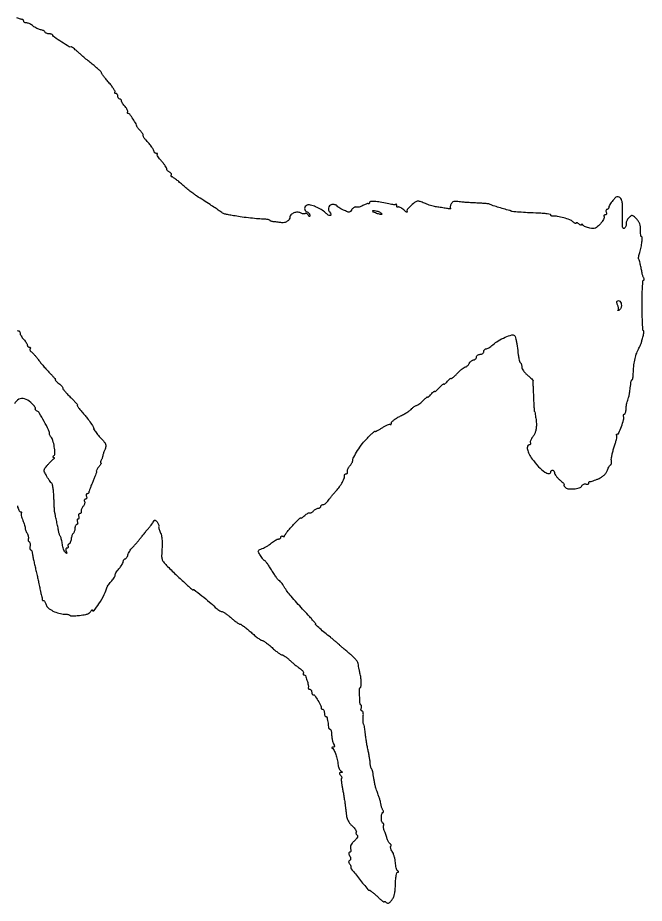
# Model space of a CAD drawing. Extents: x 1 to 693, y 1 to 652.
# Drawn here: x 346.7 to 692.6, y 0.8 to 489.9 of the extents above; entities that cross this region are included whole.
import ezdxf

# ---------------------------------------------------------------- set-up
doc = ezdxf.new("R2010")
doc.units = 0

msp = doc.modelspace()

# ---------------------------------------------------------------- linework, layer by layer
for points in [[(346.485294, 220.25, 0.028548), (346.85424, 219.005338, 0.040532), (347.331357, 217.954688, 0.046493), (347.839544, 217.212207, 0.223007), (348.291667, 217, -0.062516), (348.646832, 216.955418, -0.186305), (348.843158, 216.815814, -0.246161), (348.863943, 216.611858, -0.101403), (348.706317, 216.372984, 0.220032), (348.544305, 215.932214, 0.028955), (348.685813, 214.919385, 0.029218), (349.011994, 213.66876, 0.02056), (349.517007, 212.305054, -0.010879), (350.053808, 210.9374, -0.014592), (350.476631, 209.67455, -0.011691), (350.770173, 208.616052, -0.13037), (350.764905, 208.18207, 0.1345), (350.763312, 207.786131, 0.020991), (351.000594, 207.03335, 0.022077), (351.365753, 206.148708, 0.017638), (351.833792, 205.229333, -0.033261), (352.274098, 204.29325, -0.039449), (352.557496, 203.358293, -0.043444), (352.661745, 202.552245, -0.149949), (352.529932, 202.048432, 0.104035), (352.388336, 201.655962, 0.098987), (352.413113, 201.232228, 0.096692), (352.60059, 200.842652, 0.094256), (352.922221, 200.54807, -0.138861), (353.260506, 200.178526, -0.061476), (353.484627, 199.54997, -0.054109), (353.570945, 198.779737, -0.048474), (353.49595, 197.978972, 0.033922), (353.402629, 197.220571, 0.057133), (353.440725, 196.581323, 0.082432), (353.593171, 196.147827, 0.27357), (353.843132, 196, -0.20803), (354.13403, 195.873494, -0.069979), (354.405273, 195.485938, -0.055451), (354.618386, 194.919975, -0.039184), (354.73409, 194.25, 0.024391), (354.881866, 193.21229, 0.003483), (355.30294, 191.104687, 0.003953), (355.838555, 188.616933, 0.003364), (356.442183, 186, -0.001479), (357.077716, 183.291413, -0.001398), (357.709333, 180.528125, -0.001388), (358.254874, 178.078658, -0.004896), (358.585703, 176.5, 0.001529), (359.128343, 173.820877, 0.004374), (359.527569, 171.962831, 0.005177), (359.835226, 170.653267, 0.032671), (360.04191, 170, -0.053202), (360.108451, 169.755226, -0.024504), (360.144795, 169.426562, -0.02394), (360.149473, 169.0738, -0.030507), (360.118421, 168.75, 0.121212), (360.142669, 168.464215, 0.119239), (360.296691, 168.220313, 0.107935), (360.560148, 168.056914, 0.085233), (360.891592, 168, -0.197751), (361.274071, 167.842572, -0.055035), (361.689865, 167.3283, -0.046559), (362.07196, 166.588776, -0.0345), (362.357093, 165.713363, 0.164631), (363.490091, 163.954414, 0.051378), (366.169944, 162.238395, 0.049348), (369.476935, 160.9623, 0.065552), (372.666262, 160.516948, -0.02542), (373.540269, 160.465626, -0.028106), (374.375281, 160.326001, -0.029112), (375.066425, 160.127196, -0.11216), (375.442213, 159.890716, 0.192146), (376.183118, 159.572737, 0.01918), (378.149773, 159.597553, 0.019016), (380.822408, 159.836048, 0.008415), (384.329968, 160.344142, 0.058574), (385.096957, 160.562785, 0.042114), (385.888144, 160.973573, 0.042667), (386.584569, 161.50119, 0.068343), (387.064655, 162.070374, -0.02477), (387.41468, 162.567211, -0.08204), (387.708111, 162.837197, -0.290546), (387.889498, 162.83984, -0.255696), (387.984687, 162.673275, 0.705124), (388.803726, 162.398247, 0.025585), (391.544673, 166.27613, 0.021763), (394.477561, 171.391329, 0.050511), (396.100307, 175.5, -0.076477), (396.3429, 176.031944, -0.014032), (396.962188, 176.920671, -0.014786), (397.753768, 177.927608, -0.01297), (398.637834, 178.932073, 0.020188), (399.473513, 179.909657, 0.029952), (400.116101, 180.834876, 0.029896), (400.527599, 181.611245, 0.250336), (400.503431, 181.994448, -0.252674), (400.480159, 182.39122, -0.024385), (400.945962, 183.274778, -0.026346), (401.649169, 184.332795, -0.017645), (402.556942, 185.467914, 0.021316), (403.492118, 186.655058, 0.024124), (404.282352, 187.870834, 0.024321), (404.84716, 188.95708, 0.108133), (405, 189.655539, -0.067608), (405.069808, 190.169447, -0.084309), (405.273955, 190.605065, -0.099643), (405.576969, 190.896371, -0.142725), (405.932612, 191, 0.184506), (406.339012, 191.155252, 0.053993), (406.794388, 191.660938, 0.046291), (407.223458, 192.388731, 0.035522), (407.556691, 193.25, -0.037413), (407.939404, 194.228158, -0.023509), (408.522653, 195.309241, -0.023563), (409.20092, 196.324716, -0.039332), (409.874079, 197.100608, 0.015778), (410.678253, 197.943847, 0.005228), (411.805227, 199.229608, 0.005199), (413.025444, 200.681752, 0.005886), (414.164993, 202.100608, -0.00339), (415.372941, 203.6201, -0.002123), (416.806132, 205.382678, -0.00213), (418.23246, 207.106647, -0.003884), (419.413772, 208.5, 0.012027), (420.403438, 209.706602, 0.01606), (421.238929, 210.850644, 0.01327), (421.870073, 211.830744, 0.136853), (421.998779, 212.289427, -0.31467), (422.124565, 212.468914, -0.175589), (422.403691, 212.46952, -0.072455), (422.846568, 212.233227, -0.029154), (423.375488, 211.793955, -0.056976), (423.885913, 211.194809, -0.047617), (424.284286, 210.459693, -0.049679), (424.519138, 209.706302, -0.087379), (424.53773, 209.056113, 0.073965), (424.539122, 208.336087, 0.027282), (424.74551, 207.339185, 0.026329), (425.09326, 206.258572, 0.028656), (425.544517, 205.251554, -0.071229), (426.022684, 203.883985, -0.025875), (426.314972, 201.845335, -0.023156), (426.424208, 199.38447, -0.017056), (426.325846, 196.65733, 0.012004), (426.15045, 192.859703, 0.07219), (426.390321, 190.903058, 0.09815), (427.151908, 189.372774, 0.031531), (428.83356, 187.457362, 0.004898), (433.95605, 182.415602, 0.006367), (438.751395, 177.903951, 0.001559), (443.137427, 173.906561, 0.535649), (443.507123, 174, -0.511566), (443.958602, 174.132451, -0.002483), (448.349922, 170.686747, -0.009073), (452.577476, 167.208733, -0.017696), (455.795455, 164.258815, 0.023552), (456.762669, 163.39279, 0.026552), (457.770455, 162.657892, 0.027188), (458.683542, 162.131917, 0.113567), (459.295455, 161.980816, -0.129594), (459.977383, 161.789385, -0.015393), (461.317954, 160.944778, -0.017554), (462.873409, 159.815189, -0.013565), (464.489071, 158.480816, 0.011273), (466.090666, 157.145666, 0.015149), (467.603313, 156.014542, 0.012216), (468.898523, 155.152287, 0.134849), (469.489071, 154.972944, -0.145752), (470.101039, 154.772706, -0.008989), (471.67179, 153.642617, -0.012733), (473.511018, 152.194117, -0.009055), (475.5, 150.482168, 0.01027), (477.497116, 148.771648, 0.014213), (479.361313, 147.326956, 0.010717), (480.954437, 146.214837, 0.145971), (481.623619, 146.009224, -0.143552), (482.277099, 145.81182, -0.012853), (483.702607, 144.82771, -0.015907), (485.365172, 143.532736, -0.011748), (487.123176, 142, 0.012076), (488.882708, 140.467956, 0.016309), (490.549933, 139.175, 0.013321), (491.980059, 138.195807, 0.144426), (492.643801, 138, -0.134659), (493.275793, 137.82665, -0.018376), (494.43799, 137.078168, -0.020044), (495.7755, 136.063512, -0.015708), (497.144245, 134.861848, 0.008561), (498.593324, 133.552514, 0.007185), (500.172662, 132.213353, 0.007262), (501.651022, 131.031501, 0.019758), (502.741414, 130.252464, -0.037141), (503.559496, 129.623947, -0.055079), (504.162723, 128.951788, -0.071354), (504.481205, 128.338381, -0.226246), (504.432397, 127.890616, 0.081562), (504.292172, 127.550267, 0.160029), (504.318023, 127.261618, 0.183047), (504.503502, 127.069867, 0.11043), (504.815983, 127, -0.306259), (505.509527, 126.531222, -0.018155), (506.41307, 124.02278, -0.024916), (507.106111, 121.41343, -0.096877), (507.133781, 119.75, 0.137199), (507.161332, 119.464423, 0.122687), (507.333048, 119.220313, 0.103539), (507.627963, 119.056404, 0.075374), (508, 119, -0.148195), (508.381354, 118.884432, -0.098894), (508.70625, 118.559375, -0.082425), (508.925306, 118.073457, -0.064853), (509, 117.5, 0.05032), (509.057912, 116.92602, 0.070293), (509.230415, 116.440625, 0.090423), (509.484956, 116.114123, 0.184104), (509.784392, 116, -0.24633), (510.689415, 115.52533, -0.013681), (512.486419, 112.766603, -0.014893), (514.115369, 109.922952, -0.19937), (514.229321, 108.75, 0.135125), (514.221297, 108.464646, 0.140536), (514.361113, 108.220313, 0.116838), (514.63512, 108.05637, 0.07679), (515, 108, -0.191087), (515.381882, 107.848523, -0.088204), (515.70625, 107.4125, -0.068025), (515.926307, 106.765418, -0.048028), (516, 106, 0.037503), (516.057529, 105.234087, 0.056318), (516.231239, 104.5875, 0.073935), (516.485671, 104.145768, 0.229038), (516.787196, 104, -0.285421), (517.265481, 103.70276, -0.053315), (517.638002, 102.689012, -0.03186), (517.952104, 100.981553, -0.008666), (518.228639, 98.25, 0.058831), (518.326077, 97.771988, 0.073277), (518.529115, 97.367188, 0.088025), (518.80213, 97.094934, 0.153285), (519.104518, 97, -0.208221), (519.402456, 96.870303, -0.079118), (519.66078, 96.485938, -0.060849), (519.843506, 95.919957, -0.042062), (519.915236, 95.25, 0.020593), (520.051184, 93.12097, 0.024403), (520.359866, 91.129067, 0.026727), (520.804039, 89.431972, 0.061113), (521.356357, 88.232419, -0.071094), (521.574672, 87.732344, -0.172446), (521.546153, 87.336138, -0.195807), (521.281806, 87.079458, -0.093336), (520.809017, 86.984687, 0.032762), (520.263425, 86.942484, 0.296072), (520.091729, 86.792382, 0.290053), (520.157185, 86.571354, 0.031947), (520.596028, 86.234687, -0.139859), (521.436891, 85.241136, -0.027085), (522.296796, 83.025957, -0.026532), (523.053058, 80.217866, -0.020461), (523.586981, 77.090681, 0.043608), (523.801974, 76.10782, 0.039962), (524.188546, 75.146647, 0.04236), (524.677318, 74.343941, 0.093755), (525.198767, 73.855994, -0.012889), (525.872185, 73.404094, -0.265618), (525.971217, 73.190833, -0.365368), (525.829592, 73.049124, -0.018486), (525.127555, 73.015313, 0.054651), (524.515843, 72.941336, 0.29649), (524.295449, 72.711664, 0.1956), (524.372744, 72.326408, 0.027106), (524.868879, 71.657991, -0.039267), (525.257707, 71.106646, -0.055539), (525.50506, 70.559778, -0.070094), (525.586294, 70.097226, -0.207735), (525.470584, 69.803918, 0.209819), (525.310543, 69.393438, 0.011912), (525.401953, 68.004094, 0.01659), (525.610991, 66.308997, 0.011278), (525.956016, 64.395927, -0.005747), (526.378252, 62.194446, -0.003628), (526.82279, 59.616304, -0.003642), (527.222956, 57.075404, -0.00669), (527.505999, 55, 0.001058), (527.742849, 53.104052, 0.000934), (527.997644, 51.128503, 0.000938), (528.233982, 49.348622, 0.002849), (528.403851, 48.139583, 0.07455), (528.728299, 47.068421, 0.033783), (529.446144, 45.786512, 0.0325), (530.401454, 44.511414, 0.038262), (531.467104, 43.443754, -0.030104), (532.463594, 42.477406, -0.043699), (533.207776, 41.505004, -0.052021), (533.628781, 40.65937, -0.231918), (533.576185, 40.123269, 0.113142), (533.430078, 39.694264, 0.100244), (533.475802, 39.223865, 0.094094), (533.707112, 38.784244, 0.086523), (534.089378, 38.444761, -0.238033), (534.377153, 37.975235, -0.134232), (534.251754, 37.30286, -0.069175), (533.653732, 36.408502, -0.023908), (532.563549, 35.296119, 0.032282), (531.414767, 34.08402, 0.064616), (530.709321, 32.971195, 0.083769), (530.421452, 31.926129, 0.102601), (530.525246, 30.920455, -0.047647), (530.688354, 30.163049, -0.092309), (530.646904, 29.547243, -0.141545), (530.413852, 29.151782, -0.191554), (530.032204, 29, 0.150486), (529.609723, 28.869899, 0.239422), (529.431154, 28.545609, 0.107466), (529.536612, 27.96859, 0.024134), (529.967521, 27.060688, -0.034738), (530.379428, 26.143119, -0.089655), (530.504423, 25.430626, -0.130822), (530.356199, 24.885162, -0.123553), (529.954146, 24.471661, 0.097151), (529.571097, 24.116763, 0.146386), (529.420744, 23.690536, 0.124861), (529.520066, 23.200609, 0.061144), (529.866405, 22.660972, -0.032296), (530.222991, 22.170003, -0.036215), (530.498434, 21.655071, -0.03904), (530.663708, 21.188954, -0.13013), (530.664963, 20.86693, 0.23395), (530.873208, 19.863988, 0.00247), (535.408053, 14.131746, 0.002528), (539.993585, 8.453025, 0.225312), (540.947876, 8, -0.163662), (541.3402, 7.868049, -0.007259), (542.485985, 6.972518, -0.011599), (543.824682, 5.842366, -0.007967), (545.291662, 4.502188, 0.009364), (546.715008, 3.209148, 0.018004), (547.910676, 2.23684, 0.017584), (548.815715, 1.602182, 0.595087), (549, 1.702188, -0.308365), (549.106095, 1.857858, -0.18916), (549.337058, 1.85796, -0.074317), (549.706108, 1.645763, -0.028812), (550.147431, 1.252569, 0.119934), (550.800089, 0.855404, 0.178186), (551.461662, 0.885014, 0.101673), (552.218287, 1.402702, 0.025401), (553.20786, 2.537122, 0.063973), (554.106406, 4.040398, 0.046053), (554.720066, 5.898823, 0.035167), (555.098382, 8.295076, 0.015715), (555.273511, 11.484553, -0.014028), (555.405739, 14.050828, -0.025165), (555.678872, 16.142368, -0.023728), (556.036833, 17.687733, -0.331656), (556.463081, 18.015313, 0.054007), (556.860696, 18.064337, 0.334451), (556.984352, 18.212736, 0.21941), (556.894127, 18.436813, 0.03061), (556.5, 18.765313, -0.139277), (556.096886, 19.284296, -0.028387), (555.719589, 20.397187, -0.027889), (555.41759, 21.784506, -0.023016), (555.247538, 23.288941, 0.030224), (555.040931, 24.907484, 0.023354), (554.628304, 26.637828, 0.023866), (554.088257, 28.22216, 0.050994), (553.49403, 29.368767, -0.034519), (552.97245, 30.298981, -0.047532), (552.646753, 31.19954, -0.056951), (552.542731, 31.947137, -0.205281), (552.717532, 32.384199, 0.151994), (552.894401, 32.720868, 0.129976), (552.863682, 33.12184, 0.102692), (552.619374, 33.529748, 0.068337), (552.197614, 33.877868, -0.084229), (551.691148, 34.323541, -0.040183), (551.199254, 35.041345, -0.038339), (550.793961, 35.893797, -0.044258), (550.54649, 36.758598, 0.021457), (550.323169, 37.698979, 0.013286), (549.984693, 38.783047, 0.013321), (549.592705, 39.837718, 0.023289), (549.205043, 40.685103, -0.042175), (548.880423, 41.471861, -0.037412), (548.67651, 42.334061, -0.039329), (548.612729, 43.14149, -0.086337), (548.718461, 43.75, 0.058934), (548.828753, 44.228472, 0.102278), (548.790215, 44.632813, 0.145184), (548.61336, 44.898541, 0.175575), (548.333333, 45, -0.281649), (548.011682, 45.196796, -0.050468), (547.744792, 45.88125, -0.041504), (547.560422, 46.850433, -0.026262), (547.5, 48, -0.025484), (547.558631, 49.149609, -0.040395), (547.737649, 50.11875, -0.048557), (547.996499, 50.805519, -0.285746), (548.309017, 51, 0.208491), (548.549951, 51.105031, 0.179444), (548.656643, 51.362023, 0.101675), (548.590735, 51.759647, 0.046699), (548.356357, 52.232419, -0.032905), (548.047796, 52.814007, -0.019017), (547.751, 53.548604, -0.018949), (547.508217, 54.311648, -0.030021), (547.365156, 54.982419, 0.018176), (547.044116, 56.684239, 0.018194), (546.600407, 58.357662, 0.015475), (545.971223, 60.215639, 0.007993), (545.076122, 62.5, -0.026983), (544.564688, 63.966844, -0.012126), (544.045366, 65.940625, -0.011964), (543.596147, 68.057559, -0.015953), (543.296073, 70, 0.01144), (543.0404, 71.760141, 0.015802), (542.725257, 73.325, 0.012357), (542.394723, 74.592761, 0.155027), (542.123607, 75, -0.134541), (541.872188, 75.346652, -0.026381), (541.637106, 76.0875, -0.026261), (541.448954, 77.006223, -0.021711), (541.343138, 78, 0.020043), (541.207093, 79.319473, 0.005525), (540.887318, 81.38125, 0.005572), (540.472852, 83.710938, 0.005798), (540.011683, 86, -0.007416), (539.542263, 88.36959, -0.005881), (539.1033, 90.9426, -0.00595), (538.75261, 93.338906, -0.014767), (538.568742, 95.102468, 0.013688), (538.420436, 96.555313, 0.01539), (538.196862, 97.941773, 0.01477), (537.936716, 99.104057, 0.076107), (537.679599, 99.709403, -0.101456), (537.464438, 100.296371, -0.023858), (537.35801, 101.342083, -0.023614), (537.349963, 102.579986, -0.021296), (537.456583, 103.856935, 0.030077), (537.536714, 105.073879, 0.051392), (537.438113, 106.086354, 0.071554), (537.192238, 106.775644, 0.278183), (536.820191, 107, -0.15821), (536.470896, 107.113361, -0.151934), (536.247873, 107.411906, -0.112198), (536.194726, 107.865738, -0.064972), (536.32411, 108.402234, 0.051219), (536.482062, 108.986436, 0.05349), (536.514749, 109.581948, 0.059407), (536.425389, 110.100286, 0.12464), (536.217481, 110.449185, -0.179619), (535.680394, 111.620433, -0.010971), (535.474848, 115.527411, -0.008333), (535.41946, 119.495885, -0.413458), (535.924934, 119.999927, 0.348581), (536.140779, 120.171174, 0.026558), (536.280245, 120.954584, 0.027471), (536.351869, 122.00394, 0.016604), (536.326966, 123.249927, 0.004609), (536.249093, 124.49611, 0.007645), (536.157672, 125.545291, 0.002336), (536.061785, 126.439055, 0.381907), (535.993632, 126.5, -0.355818), (535.872408, 126.598773, -0.0025), (535.592654, 127.990272, -0.005616), (535.22806, 129.969483, -0.001321), (534.664384, 133.287128, 0.110089), (534.302725, 134.179758, 0.024657), (533.29811, 135.491584, 0.024436), (531.960198, 136.922813, 0.021505), (530.432802, 138.282076, -0.003317), (528.769562, 139.657184, -0.002783), (527.02399, 141.136583, -0.002808), (525.444333, 142.50601, -0.007728), (524.350995, 143.494948, 0.008455), (523.324659, 144.420572, 0.004215), (521.995781, 145.559335, 0.004183), (520.599323, 146.715904, 0.006145), (519.350995, 147.707044, -0.008088), (516.275245, 150.168664, -0.009616), (513.456127, 152.59349, -0.004744), (511.094843, 154.745521, -0.681584), (511.1948, 155, 0.628784), (511.263709, 155.143324, 0.004723), (510.200727, 156.447352, 0.009287), (508.829154, 158.036856, 0.005151), (507.100339, 159.927157, -0.001713), (500.810495, 166.710295, -0.010032), (497.588814, 170.352623, -0.018767), (495.534121, 172.9643, -0.024011), (493.854438, 175.522137, 0.013729), (493.018137, 176.854572, 0.019919), (492.202551, 177.978378, 0.016039), (491.480863, 178.83572, 0.212887), (491.112511, 179, -0.231204), (490.721953, 179.190797, -0.007597), (489.646072, 180.615625, -0.013101), (488.416635, 182.392185, -0.008573), (487.089226, 184.5, 0.008231), (485.763801, 186.607862, 0.012624), (484.540488, 188.384375, 0.007088), (483.469938, 189.814883, 0.232605), (483.093546, 190, -0.204435), (482.746524, 190.148075, -0.019505), (482.12212, 190.85262, -0.022384), (481.421663, 191.790659, -0.01577), (480.716645, 192.902536, -0.012738), (479.653658, 194.811457, -0.187917), (479.570099, 195.560385, -0.226639), (480.025476, 196.094344, -0.019136), (481.751037, 196.784851, 0.031889), (482.977469, 197.312273, 0.017857), (484.398376, 198.098889, 0.01776), (485.783026, 198.999811, 0.027512), (486.90301, 199.882315, -0.025192), (487.921897, 200.692843, -0.026894), (488.995814, 201.37793, -0.027796), (489.976043, 201.861745, -0.101071), (490.65301, 202, 0.077092), (491.167603, 202.079816, 0.08987), (491.604322, 202.311086, 0.100771), (491.896272, 202.65514, 0.126365), (492, 203.059017, -0.108972), (492.078288, 203.413961, -0.182303), (492.29375, 203.6254, -0.161196), (492.6179, 203.656512, -0.082592), (493, 203.5, 0.059486), (493.383467, 203.321928, 0.126627), (493.707519, 203.301162, 0.189981), (493.920011, 203.435394, 0.157935), (494.004319, 203.690983, -0.158943), (494.171837, 204.195495, -0.006693), (495.327976, 205.718782, -0.010962), (496.781479, 207.499641, -0.007519), (498.504319, 209.458063, -0.007045), (500.229703, 211.307845, -0.013343), (501.679394, 212.740259, -0.010595), (502.810829, 213.755919, -0.641369), (503, 213.669108, 0.489196), (503.166611, 213.539571, 0.070068), (503.631987, 213.730311, 0.037779), (504.324997, 214.208925, 0.017525), (505.151444, 214.926464, -0.026607), (506.029097, 215.660948, -0.037734), (506.88688, 216.208571, -0.042029), (507.617014, 216.524825, -0.223177), (508.038137, 216.47643, 0.191292), (508.409626, 216.410534, 0.070343), (508.920409, 216.592894, 0.056805), (509.482044, 216.974545, 0.041956), (510.009138, 217.51101, -0.048513), (510.583761, 218.080741, -0.041593), (511.286544, 218.562609, -0.043603), (512.00539, 218.892936, -0.086111), (512.622445, 219, 0.070908), (513.148899, 219.075037, 0.086403), (513.595343, 219.29375, 0.100269), (513.893816, 219.618661, 0.136626), (514, 220, -0.137339), (514.106759, 220.381339, -0.100208), (514.406841, 220.70625, -0.086159), (514.855682, 220.924985, -0.070509), (515.38499, 221, 0.127455), (516.026592, 221.166252, 0.043899), (516.826816, 221.707659, 0.04021), (517.642191, 222.487219, 0.036875), (518.348453, 223.409054, -0.016721), (519.140078, 224.533348, -0.007706), (520.240925, 225.944976, -0.007622), (521.445254, 227.395336, -0.01048), (522.574332, 228.659054, 0.034101), (524.395069, 230.901536, 0.030849), (525.961771, 233.444791, 0.029853), (527.046373, 235.805041, 0.146825), (527.161482, 237.25, -0.149548), (527.185748, 237.535387, -0.127206), (527.365664, 237.779687, -0.101856), (527.681244, 237.943964, -0.069346), (528.083333, 238, 0.122198), (528.464269, 238.09451, 0.142928), (528.730748, 238.353068, 0.125995), (528.836926, 238.742954, 0.08444), (528.766022, 239.201934, -0.124662), (528.722427, 239.792337, -0.048271), (528.943464, 240.588505, -0.04394), (529.362655, 241.445117, -0.041318), (529.932689, 242.234354, 0.015818), (530.537568, 242.987786, 0.018706), (531.058984, 243.737924, 0.017835), (531.448545, 244.396215, 0.102102), (531.565979, 244.78242, -0.096696), (532.257821, 247.148393, -0.021063), (534.377196, 250.855157, -0.02271), (537.03512, 254.683061, -0.033358), (539.732593, 257.764635, -0.005806), (541.369973, 259.363386, -0.01064), (542.746449, 260.621674, -0.006403), (543.856774, 261.569266, -0.635507), (544, 261.50209, 0.539812), (544.161995, 261.395766, 0.012774), (545.142729, 261.851143, 0.016605), (546.397622, 262.526063, 0.00911), (547.89014, 263.430649, -0.017151), (549.425057, 264.327507, -0.026315), (550.816698, 264.985867, -0.024206), (551.949014, 265.387507, -0.276182), (552.39014, 265.276526, 0.180395), (552.621441, 265.170881, 0.250788), (552.825421, 265.261959, 0.120536), (552.967498, 265.580537, 0.042177), (553.015549, 266.083333, -0.200892), (553.315771, 266.778872, -0.028356), (554.524709, 267.818229, -0.028654), (556.176802, 268.939115, -0.020771), (558.13128, 270, 0.013541), (560.167005, 271.06718, 0.015132), (562.066474, 272.20625, 0.014549), (563.619538, 273.267712, 0.073812), (564.36573, 274, -0.043986), (564.906122, 274.597371, -0.033613), (565.591519, 275.151987, -0.03447), (566.309987, 275.586775, -0.065241), (566.945824, 275.815275, 0.083411), (567.654436, 276.099236, 0.023518), (568.643789, 276.768272, 0.023011), (569.707502, 277.641979, 0.022438), (570.695824, 278.616796, -0.01329), (571.580849, 279.522253, -0.02801), (572.323148, 280.165753, -0.044599), (572.839389, 280.495976, -0.562888), (573, 280.398512, 0.552589), (573.151053, 280.30357, 0.05673), (573.5875, 280.57833, 0.031081), (574.231569, 281.163285, 0.014218), (575, 282, -0.016315), (575.768679, 282.829972, -0.037117), (576.4125, 283.391115, -0.078407), (576.835796, 283.614833, -0.51443), (577, 283.497471, 0.57456), (577.177735, 283.39386, 0.045776), (577.734016, 283.779935, 0.027656), (578.538876, 284.535008, 0.012934), (579.498779, 285.594461, -0.013792), (580.458886, 286.650493, -0.029958), (581.2639, 287.393643, -0.053159), (581.812808, 287.752756, -0.560181), (581.998779, 287.639216, 0.50276), (582.166707, 287.514793, 0.089547), (582.577368, 287.724768, 0.039383), (583.210578, 288.291434, 0.016872), (583.966731, 289.139216, -0.016875), (584.724893, 289.989243, -0.038185), (585.365507, 290.565292, -0.079939), (585.792925, 290.796857, -0.50397), (585.966731, 290.678798, 0.579311), (586.177325, 290.569115, 0.027492), (586.9796, 291.147865, 0.022432), (588.072642, 292.11578, 0.011262), (589.368077, 293.428798, -0.015057), (590.738065, 294.796466, -0.01995), (592.068949, 295.950959, -0.017685), (593.225559, 296.810824, -0.152138), (593.832893, 297, 0.138037), (594.329077, 297.139644, 0.049199), (594.921886, 297.5875, 0.04422), (595.509422, 298.234724, 0.03935), (596, 299, -0.052011), (596.518128, 299.764994, -0.050946), (597.186237, 300.4125, -0.055403), (597.896259, 300.854925, -0.112104), (598.535184, 301, 0.10149), (599.094163, 301.114643, 0.098489), (599.56971, 301.440625, 0.097349), (599.888303, 301.927489, 0.096639), (600, 302.5, -0.130775), (600.153209, 303.075754, -0.10214), (600.583333, 303.5625, -0.08892), (601.230589, 303.888136, -0.072314), (602, 304, 0.072314), (602.769411, 304.111864, 0.08892), (603.416667, 304.4375, 0.10214), (603.846791, 304.924246, 0.130775), (604, 305.5, -0.082635), (604.095331, 306.072879, -0.092501), (604.370189, 306.559375, -0.100619), (604.779545, 306.884681, -0.118278), (605.260218, 307, 0.109984), (605.90578, 307.143741, 0.026261), (606.881621, 307.665101, 0.025741), (607.964527, 308.397506, 0.022964), (609.010218, 309.264173, -0.05057), (611.993282, 311.470955, -0.032183), (615.843992, 313.434373, -0.026167), (619.496206, 314.787678, -0.282727), (620.957474, 314.416831, -0.115581), (621.338181, 313.78322, -0.016092), (621.762479, 312.300569, -0.017703), (622.152345, 310.481641, -0.014182), (622.446533, 308.5, 0.002601), (623.033553, 303.798766, 0.017971), (623.416162, 301.50614, 0.03741), (623.796978, 300.162027, 0.109061), (624.312962, 299.353704, -0.092302), (624.577121, 298.968673, -0.035478), (624.798183, 298.356055, -0.033632), (624.949315, 297.640469, -0.03524), (625, 296.922227, 0.123547), (625.214109, 296.068943, 0.034012), (625.954687, 294.8869, 0.032177), (627.006116, 293.6182, 0.028742), (628.25, 292.443093, -0.009537), (629.477988, 291.369146, -0.015587), (630.471875, 290.407669, -0.009357), (631.235926, 289.59094, -0.350363), (631.25, 289.354199, 0.042295), (631.15975, 289.200196, 0.040204), (631.094913, 289.030608, 0.042907), (631.062723, 288.871028, 0.099777), (631.073109, 288.75, -0.059543), (631.106662, 288.549188, -0.00023), (631.214074, 286.223437, -0.001182), (631.328477, 283.584751, -0.000743), (631.450328, 280.5, 0.002242), (631.580713, 277.432436, 0.003733), (631.721411, 274.85, 0.000561), (631.864892, 272.576177, 0.39555), (631.946118, 272.5, -0.367442), (632.198347, 272.285709, -0.002679), (632.661568, 269.358112, -0.008818), (633.0306, 266.619227, -0.039326), (633.09165, 265, -0.025465), (632.890624, 262.81736, -0.042909), (632.474331, 261.027554, -0.048995), (631.811194, 259.510965, -0.049536), (630.867664, 258.158411, 0.043035), (630.322555, 257.398207, 0.044876), (629.924363, 256.566197, 0.049192), (629.718578, 255.787547, 0.121042), (629.766022, 255.201934, -0.08444), (629.836926, 254.742954, -0.125995), (629.730748, 254.353068, -0.142928), (629.464269, 254.09451, -0.122198), (629.083333, 254, 0.341987), (628.166778, 253.290069, 0.115891), (628.127232, 251.490279, 0.066289), (629.043669, 248.909131, 0.041509), (630.739462, 246.183278, 0.028175), (634.285955, 241.93691, 0.052009), (637.67942, 238.992232, 0.121093), (639.977611, 238.101451, 0.452449), (641, 239, -0.099038), (641.076342, 239.381638, -0.097945), (641.29375, 239.70625, -0.097945), (641.618362, 239.923658, -0.099038), (642, 240, -0.139833), (642.381338, 239.891226, -0.099969), (642.70625, 239.585488, -0.085304), (642.925061, 239.128226, -0.069141), (643, 238.588894, 0.134523), (643.194445, 237.879249, 0.030206), (643.903788, 236.831812, 0.029235), (644.898965, 235.683597, 0.024684), (646.076725, 234.588894, -0.010523), (647.209008, 233.594698, -0.021585), (648.044281, 232.760488, -0.028735), (648.535624, 232.159574, -0.612678), (648.454281, 232, 0.304538), (648.285276, 231.886541, 0.166771), (648.270236, 231.626781, 0.07406), (648.453171, 231.217704, 0.0311), (648.809559, 230.729468, 0.186676), (650.518056, 229.776119, 0.051886), (653.638656, 229.663157, 0.051849), (656.697596, 230.191716, 0.199039), (658.183342, 231.36313, -0.083953), (658.626721, 231.913984, -0.081781), (659.230319, 232.294401, -0.085687), (659.897818, 232.449431, -0.106313), (660.526447, 232.351478, 0.066355), (661.090156, 232.217172, 0.113878), (661.567144, 232.277303, 0.152238), (661.881089, 232.518121, 0.154794), (662, 232.893011, -0.067966), (662.055912, 233.302434, -0.10333), (662.220312, 233.620251, -0.131586), (662.464725, 233.796897, -0.152917), (662.75, 233.814227, 0.128601), (663.226942, 233.820422, 0.011062), (664.404827, 234.173083, 0.014021), (665.808517, 234.671315, 0.010416), (667.330262, 235.296736, 0.036623), (669.077548, 236.215267, 0.049753), (670.487886, 237.302228, 0.054342), (671.559697, 238.558905, 0.059237), (672.2995, 239.982509, -0.017456), (672.782611, 241.138583, -0.025696), (673.292856, 242.113612, -0.023551), (673.770098, 242.841095, -0.240246), (674.081724, 243, 0.306409), (674.312538, 243.156103, 0.054348), (674.460753, 243.685658, 0.04265), (674.52048, 244.439493, 0.025794), (674.468748, 245.334154, -0.062923), (674.489044, 246.575644, -0.01648), (674.836423, 248.540549, -0.016475), (675.384131, 250.770125, -0.016193), (676.080211, 252.971795, 0.013056), (676.756847, 255.066162, 0.018301), (677.242707, 256.970701, 0.01478), (677.535001, 258.544583, 0.178779), (677.414933, 259.137641, -0.080935), (677.278666, 259.467218, -0.159304), (677.302594, 259.746682, -0.183492), (677.480511, 259.932264, -0.11134), (677.780923, 260, 0.303481), (678.669224, 260.59386, 0.013755), (680.042869, 264.191893, 0.019111), (681.165266, 267.833557, 0.122163), (681.199062, 269.75, -0.059729), (681.148076, 270.228416, -0.093172), (681.229745, 270.633482, -0.125242), (681.42708, 270.901901, -0.17289), (681.706163, 271.00228, 0.275502), (682.01937, 271.190255, 0.048132), (682.296459, 271.85226, 0.040423), (682.504654, 272.785855, 0.025925), (682.600933, 273.892626, -0.021085), (682.696873, 275.134563, -0.016229), (682.902362, 276.478596, -0.016502), (683.17721, 277.724216, -0.037157), (683.48534, 278.640346, 0.03701), (683.980857, 280.112179, 0.017554), (684.409338, 282.068137, 0.013003), (684.815143, 284.672902, 0.005232), (685.23951, 288.25, -0.028563), (685.350946, 288.920354, -0.042729), (685.530401, 289.485937, -0.05109), (685.745127, 289.883952, -0.24842), (685.964286, 290, 0.33611), (686.177809, 290.161815, 0.022632), (686.362244, 290.954687, 0.02521), (686.502529, 292.004134, 0.015486), (686.566758, 293.25, -0.020228), (686.808737, 297.212719, -0.025949), (687.366572, 300.822429, -0.028535), (688.226895, 304.027215, -0.039503), (689.380661, 306.769224, 0.004793), (690.019734, 308.034638, 0.006664), (690.565934, 309.180679, 0.004289), (691.002114, 310.149991, 0.081326), (691.084762, 310.471024, -0.038451), (691.138992, 310.79363, -0.002555), (691.370303, 311.705168, -0.003678), (691.659888, 312.789472, -0.002742), (691.994695, 313.981502, 0.019681), (692.277934, 315.139203, 0.034821), (692.406284, 316.113558, 0.042512), (692.389774, 316.812621, 0.382408), (692.180194, 317.000825, -0.395733), (691.903529, 317.261087, -0.002294), (691.680971, 321.113665, -0.00758), (691.509359, 325.632903, -0.004554), (691.435879, 331.000825, -0.005847), (691.474063, 336.368639, -0.00973), (691.647078, 340.887742, -0.003754), (691.894435, 344.674149, -0.393064), (692.244896, 345, 0.188768), (692.510885, 345.104131, 0.185668), (692.637807, 345.362023, 0.110568), (692.585784, 345.759803, 0.050865), (692.356357, 346.232419, -0.033685), (692.04894, 346.814035, -0.01952), (691.755671, 347.548604, -0.019451), (691.518031, 348.311641, -0.030803), (691.381055, 348.982419, 0.013967), (690.999298, 351.236372, 0.00916), (690.439874, 353.810094, 0.004303), (689.836588, 356.265169, 0.134766), (689.530588, 356.802746, -0.230521), (689.43549, 357.07834, -0.013505), (689.569935, 357.980956, -0.018208), (689.806429, 359.083567, -0.01222), (690.152936, 360.325273, 0.023562), (690.890527, 363.220468, 0.025115), (691.333713, 366.111323, 0.019171), (691.48831, 368.540211, 0.421621), (691.039975, 369, -0.357529), (690.822679, 369.178152, -0.021756), (690.684445, 370.069695, -0.024531), (690.612322, 371.245398, -0.014805), (690.636606, 372.641515, 0.038521), (690.580968, 374.495255, 0.063205), (690.218565, 376.020681, 0.064536), (689.493542, 377.385253, 0.042054), (688.340865, 378.750044, 0.012926), (686.740773, 380.269475, 0.149041), (685.96497, 380.632618, 0.210036), (685.245253, 380.431752, 0.029315), (684.081223, 379.358529, 0.03545), (683.422996, 378.571448, 0.042516), (682.926149, 377.743764, 0.047628), (682.643684, 376.994387, 0.155542), (682.666363, 376.471306, -0.121964), (682.723, 375.954778, -0.044755), (682.559493, 375.233642, -0.041066), (682.230887, 374.444345, -0.038686), (681.772066, 373.70253, -0.294892), (681.187329, 373.47841, -0.310416), (680.765616, 373.920945, -0.040021), (680.606237, 375.925528, -0.004081), (680.648306, 380.695342, 0.007557), (680.656742, 385.21189, 0.032548), (680.446637, 387.889134, 0.058235), (679.999158, 389.573093, 0.141778), (679.221117, 390.580266, 0.09174), (678.31353, 391.016894, 0.165682), (677.499172, 390.965565, 0.099122), (676.59921, 390.36439, 0.021195), (675.322811, 388.971792, 0.018087), (674.433543, 387.83384, 0.021541), (673.682326, 386.697403, 0.020929), (673.138167, 385.699338, 0.114828), (673, 385.105644, -0.086328), (672.926559, 384.683455, -0.094019), (672.715469, 384.324783, -0.100268), (672.400876, 384.084884, -0.11339), (672.031385, 384, 0.184534), (671.710807, 383.877514, 0.147206), (671.516384, 383.559375, 0.100118), (671.488865, 383.074366, 0.055937), (671.638374, 382.5, -0.069008), (671.771857, 381.926317, -0.116977), (671.70238, 381.440625, -0.152575), (671.444764, 381.120613, -0.148627), (671.047972, 381, 0.091433), (670.648473, 380.926329, 0.170056), (670.399856, 380.716237, 0.175466), (670.341153, 380.402384, 0.098083), (670.478989, 380.033997, -0.222707), (670.543927, 379.473349, -0.039561), (670.119438, 378.474996, -0.036172), (669.391589, 377.296914, -0.025527), (668.416615, 376.083275, -0.026428), (666.881372, 374.533432, -0.087132), (665.669791, 373.767973, -0.101786), (664.378096, 373.523884, -0.043985), (662.628609, 373.706526, -0.026626), (661.377081, 374.019667, -0.029079), (660.203215, 374.456901, -0.030303), (659.253568, 374.945617, -0.111209), (658.765313, 375.407248, 0.035163), (658.480597, 375.772433, 0.139032), (658.241942, 375.922724, 0.337269), (658.084546, 375.862603, 0.135266), (658.015313, 375.627555, -0.282972), (657.876054, 375.409849, -0.174542), (657.563873, 375.377077, -0.07963), (657.077403, 375.582717, -0.033478), (656.5, 376, 0.029225), (655.923608, 376.424056, 0.068547), (655.440625, 376.650832, 0.154009), (655.133145, 376.649751, 0.326309), (655, 376.467457, -0.394133), (654.849048, 376.305706, -0.119151), (654.485937, 376.367341, -0.054337), (653.922434, 376.685426, -0.023861), (653.25, 377.218351, 0.089018), (651.444792, 378.301221, 0.022038), (648.154658, 379.386716, 0.023095), (644.715939, 380.18617, 0.06464), (642.25, 380.317348, -0.056624), (641.77181, 380.335132, -0.080289), (641.367188, 380.464983, -0.103605), (641.097057, 380.682197, -0.17348), (641, 380.953514, 0.359663), (640.751551, 381.254228, 0.010627), (639.017187, 381.549292, 0.016676), (636.837906, 381.798617, 0.010147), (634.25, 381.954774, -0.002476), (628.235179, 382.225176, -0.005165), (623.553758, 382.507373, -0.001899), (619.757089, 382.790123, -0.170938), (619.25, 383.014594, 0.068171), (619.104689, 383.11816, 0.019257), (618.853125, 383.237998, 0.019028), (618.555463, 383.352768, 0.01904), (618.25, 383.444548, -0.006428), (614.947481, 384.346676, -0.005806), (611.554803, 385.363251, -0.003689), (608.525211, 386.334093, -0.05798), (607.541515, 386.789199, 0.105302), (606.857722, 387.030561, 0.007142), (604.79614, 387.269133, 0.009984), (602.308558, 387.470968, 0.007311), (599.541515, 387.599369, -0.005505), (596.643965, 387.723339, -0.005567), (593.760564, 387.910741, -0.005436), (591.254468, 388.129085, -0.02248), (589.749766, 388.345322, 0.040006), (588.412244, 388.489953, 0.090137), (587.407862, 388.336057, 0.109082), (586.642066, 387.867454, 0.0784), (586.03495, 387.065305, 0.039877), (585.713117, 386.328231, 0.050221), (585.542272, 385.603845, 0.058942), (585.534044, 384.994952, 0.171956), (585.712267, 384.621066, -0.50786), (585.682937, 384.432656, -0.111508), (585.305778, 384.334569, -0.040108), (584.509162, 384.372705, -0.015915), (583.427083, 384.547146, 0.005846), (582.124285, 384.784173, 0.003888), (580.625456, 385.026821, 0.003914), (579.166904, 385.239652, 0.007632), (578, 385.382495, -0.029721), (576.828747, 385.578688, -0.014264), (575.353125, 385.961637, -0.014087), (573.831299, 386.450148, -0.019542), (572.5, 386.978588, 0.008014), (571.252956, 387.507172, 0.007961), (569.986833, 387.996743, 0.007848), (568.866747, 388.389617, 0.03055), (568.157303, 388.578778, 0.200571), (566.458911, 388.24086, 0.038273), (563.935731, 386.246804, 0.037149), (561.795754, 383.955346, 0.308166), (561.689072, 382.609492, -0.46997), (561.634313, 382.463973, -0.225656), (561.406334, 382.489537, -0.034919), (560.754862, 382.959916, -0.010644), (559.837063, 383.759146, 0.026851), (558.835711, 384.575632, 0.041531), (557.883203, 385.156148, 0.049874), (557.099564, 385.455296, 0.268808), (556.675813, 385.34248, -0.135665), (556.419763, 385.197329, -0.260064), (556.19852, 385.256853, -0.150687), (556.046925, 385.534351, -0.050259), (556, 386, 0.03967), (555.962239, 386.475186, 0.113617), (555.838645, 386.780312, 0.250085), (555.657529, 386.872211, 0.193574), (555.450706, 386.78404, -0.206017), (555.031032, 386.616879, -0.01695), (553.82881, 386.690543, -0.020501), (552.349936, 386.893056, -0.014288), (550.700706, 387.237104, 0.013912), (546.788999, 388.0562, 0.029158), (543.70453, 388.429034, 0.03438), (541.533311, 388.414397, 0.392277), (541, 387.839235, -0.09357), (540.942613, 387.535266, -0.126027), (540.779688, 387.308933, -0.133268), (540.535803, 387.196739, -0.11101), (540.25, 387.212452, 0.131219), (539.821125, 387.218924, 0.022683), (539.036421, 386.983719, 0.023317), (538.118203, 386.613558, 0.018995), (537.171859, 386.135449, -0.034755), (536.18918, 385.677236, -0.035824), (535.162295, 385.364955, -0.038289), (534.238361, 385.228094, -0.109668), (533.600093, 385.323217, 0.147313), (533.036744, 385.364917, 0.077158), (532.376045, 385.106643, 0.065829), (531.722091, 384.60107, 0.055797), (531.179489, 383.9158, -0.047304), (530.377794, 382.867295, -0.196873), (529.670494, 382.53888, -0.112154), (528.693811, 382.714032, -0.011038), (526.501256, 383.700792, -0.013091), (525.15966, 384.384222, -0.019552), (524.028494, 385.056803, -0.015091), (523.157787, 385.659813, -0.238078), (523, 385.972408, 0.259862), (522.864849, 386.214892, 0.050248), (522.396731, 386.443002, 0.041965), (521.733094, 386.626052, 0.027525), (520.946318, 386.729091, 0.129809), (519.426929, 386.447913, 0.166799), (518.415037, 385.463335, 0.165242), (518.215433, 384.057088, 0.12723), (518.879448, 382.645256, -0.079936), (519.638253, 381.359606, -0.45906), (519.313687, 380.746785, -0.199694), (518.183735, 380.942143, -0.047481), (516.643551, 382.138206, 0.052744), (514.227247, 383.974297, 0.037896), (511.20066, 385.506547, 0.03721), (508.29761, 386.463773, 0.153828), (506.475496, 386.352223, 0.131623), (505.433955, 385.59577, 0.173589), (505.048687, 384.496697, 0.172246), (505.447527, 383.396369, 0.129593), (506.5, 382.638374, -0.069002), (507.072308, 382.322597, -0.063679), (507.554877, 381.855446, -0.067653), (507.878806, 381.314247, -0.104426), (507.984687, 380.781385, -0.046571), (507.929627, 380.259047, -0.414166), (507.755565, 380.143162, -0.18684), (507.487647, 380.31389, -0.017528), (507.03906, 380.97104, 0.0533), (506.632537, 381.483723, 0.085616), (506.180556, 381.808491, 0.120089), (505.757769, 381.900027, 0.192211), (505.42289, 381.756223, -0.168471), (505.026829, 381.564127, -0.06011), (504.389627, 381.565588, -0.051227), (503.634153, 381.738284, -0.041098), (502.868517, 382.070368, 0.130141), (501.174007, 382.471721, 0.082427), (499.169175, 382.084612, 0.090785), (497.561868, 381.129218, 0.216654), (497, 379.893388, -0.147465), (496.612422, 378.607828, -0.090886), (495.507537, 377.461322, -0.086184), (494.003839, 376.733719, -0.111769), (492.479158, 376.648083, 0.005665), (491.559676, 376.791922, 0.003028), (490.42044, 376.949901, 0.003014), (489.255399, 377.097133, 0.0047), (488.25, 377.208461, -0.022027), (487.387814, 377.334298, -0.034168), (486.660912, 377.525556, -0.037067), (486.13447, 377.747941, -0.281296), (485.999913, 377.968108, 0.342113), (485.831651, 378.185168, 0.017239), (484.898315, 378.391564, 0.021658), (483.687479, 378.562015, 0.013293), (482.249913, 378.662749, -0.011604), (478.551534, 378.909352, -0.006436), (474.052627, 379.372831, -0.006426), (469.53097, 379.956535, -0.010789), (465.752231, 380.57724, 0.000347), (464.421671, 380.824438, 0.000365), (463.113092, 381.065625, 0.000349), (461.983867, 381.272088, 0.001643), (461.33489, 381.388074, -0.066179), (460.73581, 381.577161, -0.01684), (459.826156, 382.041037, -0.016868), (458.814294, 382.646179, -0.016359), (457.83489, 383.324062, 0.009701), (455.713432, 384.83457, 0.004314), (452.861886, 386.746789, 0.00375), (449.413385, 388.979544, 0.002466), (445.412355, 391.5, -0.020222), (443.856927, 392.558788, -0.0076), (441.76376, 394.160938, -0.007514), (439.53506, 395.976227, -0.009061), (437.499043, 397.75, 0.009408), (435.627582, 399.37813, 0.013281), (433.896155, 400.751562, 0.009418), (432.417257, 401.819031, 0.152765), (431.838768, 402, -0.126461), (431.524926, 402.080668, -0.188957), (431.345856, 402.295825, -0.147735), (431.336972, 402.62175, -0.071994), (431.504365, 403.007063, 0.148943), (431.617935, 403.437686, 0.123594), (431.484691, 403.894529, 0.099723), (431.114498, 404.309425, 0.069381), (430.563382, 404.614052, -0.060385), (429.965577, 404.930638, -0.059989), (429.459243, 405.381481, -0.065612), (429.115578, 405.89206, -0.115864), (429, 406.384128, 0.127821), (428.834503, 407.020931, 0.019901), (428.150775, 408.140328, 0.02106), (427.215936, 409.421857, 0.016952), (426.109022, 410.719494, -0.017281), (425.041169, 411.973009, -0.027799), (424.231076, 413.118736, -0.026715), (423.710952, 414.056402, -0.319894), (423.775688, 414.442355, 0.15013), (423.887455, 414.653233, 0.260338), (423.826817, 414.836192, 0.139382), (423.57677, 414.961454, 0.046892), (423.166667, 415, -0.083375), (422.721111, 415.074817, -0.09282), (422.342708, 415.290392, -0.100564), (422.089669, 415.6115, -0.117268), (422, 415.988569, 0.13678), (421.74595, 416.899873, 0.020896), (420.694022, 418.486241, 0.020567), (419.184131, 420.398153, 0.012435), (417.25, 422.540163, -0.033881), (416.77164, 423.117901, -0.032285), (416.367188, 423.76403, -0.033952), (416.086277, 424.381645, -0.089988), (416, 424.857143, 0.11238), (415.886176, 425.357173, 0.029781), (415.485937, 426.077455, 0.028659), (414.919807, 426.863736, 0.026022), (414.25, 427.607143, -0.014578), (413.578415, 428.319075, -0.018952), (413.008337, 429.010937, -0.016859), (412.581665, 429.611666, -0.138313), (412.480508, 429.928571, 0.126821), (412.097466, 431.229276, 0.013327), (410.384218, 433.929804, 0.009813), (408.510581, 436.601362, 0.239306), (407.725375, 437, -0.118847), (407.44613, 437.067326, -0.18664), (407.283771, 437.249263, -0.153441), (407.268627, 437.524059, -0.076176), (407.406403, 437.848556, 0.20489), (407.476894, 438.316908, 0.049664), (407.199444, 439.067553, 0.042883), (406.67955, 439.936833, 0.031337), (405.96542, 440.806743, -0.022494), (405.213086, 441.690856, -0.025613), (404.577342, 442.602702, -0.026024), (404.123683, 443.422184, -0.113879), (404, 443.958187, 0.094931), (403.923813, 444.355848, 0.096885), (403.70625, 444.693967, 0.09885), (403.381579, 444.920313, 0.103303), (403, 445, -0.148195), (402.618646, 445.115568, -0.098894), (402.29375, 445.440625, -0.082425), (402.074694, 445.926543, -0.064853), (402, 446.5, 0.06887), (401.920655, 447.073318, 0.085131), (401.688914, 447.559375, 0.099915), (401.344827, 447.884374, 0.140337), (400.940983, 448, -0.087492), (400.576326, 448.064301, -0.166354), (400.347077, 448.249218, -0.178593), (400.28861, 448.525041, -0.102607), (400.406307, 448.848402, 0.270102), (400.420612, 449.399293, 0.018502), (399.587842, 450.792813, 0.022394), (398.396592, 452.459907, 0.014631), (396.883734, 454.2763, -0.007947), (395.342457, 456.077301, -0.012015), (394.064455, 457.697323, -0.006826), (393.054642, 459.081601, -0.20837), (392.969092, 459.491553, 0.254675), (392.851555, 459.880287, 0.006732), (391.507723, 461.170294, 0.01253), (389.827572, 462.663159, 0.008048), (387.808476, 464.313654, -0.004452), (385.571833, 466.115303, -0.003717), (383.227971, 468.067306, -0.003752), (381.110376, 469.885122, -0.010217), (379.647834, 471.213347, 0.013452), (378.502622, 472.239946, 0.019529), (377.434471, 473.077334, 0.015553), (376.526086, 473.69179, 0.211838), (376.14004, 473.748605, -0.207814), (375.076241, 473.896799, -0.005594), (370.984724, 476.458541, -0.006814), (367.019062, 479.080666, -0.150993), (366.166667, 480.149461, 0.149355), (365.908106, 480.475802, 0.057608), (365.392708, 480.750154, 0.050362), (364.726097, 480.937111, 0.043225), (364, 481, -0.049479), (363.273995, 481.072021, -0.055957), (362.607292, 481.285255, -0.06403), (362.094522, 481.599096, -0.141692), (361.833333, 481.971081, 0.143928), (361.552338, 482.367567, 0.048448), (360.950065, 482.754907, 0.043441), (360.163097, 483.076447, 0.037749), (359.294547, 483.275779, -0.049753), (358.314179, 483.525644, -0.028161), (357.186667, 484.009391, -0.027861), (356.094129, 484.631031, -0.04066), (355.215806, 485.304698, 0.038979), (354.375735, 485.953516, 0.033412), (353.401864, 486.502005, 0.034804), (352.445242, 486.880265, 0.076892), (351.671259, 487, -0.057913), (351.032054, 487.074286, -0.077105), (350.490932, 487.29375, -0.095919), (350.128337, 487.618543, -0.163711), (350, 488, 0.108019), (349.916604, 488.381521, 0.099635), (349.680325, 488.70625, 0.095598), (349.327208, 488.923985, 0.090729), (348.911745, 489, -0.088959), (348.209056, 489.126018, -0.005606), (346.239219, 489.88125, -0.008112)], [(346.577722, 317.209767, 0.213363), (347.046917, 317, -0.136477), (347.410365, 316.898913, -0.100281), (347.720032, 316.614765, -0.086454), (347.928479, 316.189746, -0.070992), (348, 315.688561, 0.101307), (348.132703, 315.04033, 0.030131), (348.5875, 314.131751, 0.028874), (349.234554, 313.148584, 0.027562), (350, 312.230375, -0.022119), (350.765583, 311.332056, -0.025343), (351.4125, 310.408201, -0.025667), (351.87477, 309.57961, -0.114892), (352, 309.041813, 0.100725), (352.080911, 308.644243, 0.098326), (352.311086, 308.306033, 0.097539), (352.65483, 308.079471, 0.097377), (353.059017, 308, -0.100016), (353.417956, 307.927475, -0.176854), (353.636558, 307.724304, -0.168473), (353.678876, 307.419752, -0.089697), (353.537985, 307.06146, 0.135359), (353.415049, 306.641058, 0.098917), (353.503427, 306.16025, 0.085648), (353.790415, 305.692007, 0.071112), (354.234878, 305.31146, -0.058519), (354.89893, 304.771167, -0.010824), (355.974325, 303.615066, -0.01148), (357.177915, 302.199499, -0.01024), (358.363246, 300.675998, 0.011522), (359.702447, 298.963798, 0.006705), (361.383452, 296.96891, 0.006701), (363.122087, 295.014456, 0.011243), (364.640669, 293.425998, -0.009169), (365.908351, 292.11095, -0.017743), (366.863998, 291.006387, -0.017621), (367.488449, 290.172087, -0.605591), (367.398475, 290, 0.607561), (367.323875, 289.856312, 0.03738), (367.716023, 289.379011, 0.0241), (368.432318, 288.698058, 0.011351), (369.417804, 287.885996, -0.01783), (370.415049, 287.042318, -0.029985), (371.180529, 286.257644, -0.031305), (371.674105, 285.609015, -0.357478), (371.644604, 285.311271, 0.377369), (371.622877, 284.970676, 0.009815), (372.656716, 283.685963, 0.015974), (374.024433, 282.155151, 0.009628), (375.737061, 280.425275, -0.006552), (377.439078, 278.727134, -0.012196), (378.766113, 277.299925, -0.008526), (379.734129, 276.168226, -0.634408), (379.654906, 276, 0.583688), (379.500878, 275.727277, 0.02091), (380.324061, 274.482744, 0.019005), (381.662573, 272.772945, 0.008663), (383.532913, 270.638409, -0.025598), (385.100645, 268.722042, -0.0112), (386.987517, 266.03428, -0.004345), (388.796224, 263.27958, -0.593701), (388.643762, 263, 0.615338), (388.522095, 262.759024, 0.006896), (389.922029, 260.915516, 0.01174), (391.752095, 258.683433, 0.007272), (394, 256.145016, -0.046303), (394.951713, 254.884701, -0.111549), (395.33057, 253.786029, -0.09968), (395.220788, 252.553262, -0.032385), (394.586611, 250.828091, 0.016238), (394.288261, 250.090862, 0.011974), (394.00445, 249.257178, 0.012128), (393.773952, 248.455356, 0.026353), (393.644857, 247.828091, -0.034198), (393.511775, 247.229156, -0.019232), (393.273443, 246.522939, -0.019122), (392.976679, 245.825252, -0.029505), (392.662863, 245.25, 0.039855), (392.413884, 244.770269, 0.086615), (392.321093, 244.367188, 0.163803), (392.393343, 244.107405, 0.248645), (392.595971, 244, -0.454507), (392.729047, 243.847536, -0.087018), (392.601828, 243.449266, -0.043461), (392.21509, 242.845436, -0.019764), (391.613268, 242.125159, 0.027), (390.978863, 241.343173, 0.032679), (390.475291, 240.543975, 0.034534), (390.151388, 239.833749, 0.148405), (390.121915, 239.375159, -0.131154), (390.104798, 238.811146, -0.009833), (389.63138, 237.337412, -0.013066), (388.977428, 235.582067, -0.009545), (388.163635, 233.667095, 0.006543), (387.334945, 231.749147, 0.008716), (386.635568, 229.984459, 0.006478), (386.097749, 228.496988, 0.083691), (386, 227.917095, -0.104764), (385.925867, 227.567168, -0.099117), (385.715469, 227.269397, -0.096498), (385.401127, 227.069822, -0.093593), (385.031385, 227, 0.184534), (384.710807, 226.877514, 0.147206), (384.516384, 226.559375, 0.100118), (384.488865, 226.074366, 0.055937), (384.638374, 225.5, -0.062927), (384.779282, 224.92599, -0.109632), (384.728935, 224.440625, -0.151303), (384.500163, 224.121579, -0.163532), (384.138374, 224, 0.147005), (383.771877, 223.889866, 0.152616), (383.533278, 223.597251, 0.117805), (383.467702, 223.153271, 0.069742), (383.588895, 222.628939, -0.105441), (383.687722, 222.001815, -0.062316), (383.552785, 221.252941, -0.058215), (383.21867, 220.502839, -0.062595), (382.727153, 219.87001, 0.054567), (382.227072, 219.246996, 0.053169), (381.868493, 218.525264, 0.057792), (381.695768, 217.817655, 0.111891), (381.752976, 217.241071, -0.09081), (381.820028, 216.767415, -0.130397), (381.695488, 216.364565, -0.140789), (381.397503, 216.096871, -0.113524), (380.976345, 216, 0.145001), (380.570118, 215.879663, 0.152637), (380.304763, 215.559375, 0.118837), (380.230165, 215.073591, 0.070671), (380.361626, 214.5, -0.053929), (380.513619, 213.925537, -0.097172), (380.492835, 213.440625, -0.145365), (380.308551, 213.122669, -0.191493), (380, 213, 0.191493), (379.691449, 212.877331, 0.145365), (379.507165, 212.559375, 0.097172), (379.486381, 212.074463, 0.053929), (379.638374, 211.5, -0.051204), (379.793745, 210.92541, -0.093029), (379.782227, 210.440625, -0.142305), (379.611908, 210.122833, -0.201694), (379.319793, 210, 0.21102), (378.965349, 209.843439, 0.071088), (378.640479, 209.365493, 0.055918), (378.390761, 208.666958, 0.039126), (378.262899, 207.839977, -0.031649), (378.141642, 206.969849, -0.033771), (377.912958, 206.141155, -0.03593), (377.619296, 205.462907, -0.11424), (377.300095, 205.089977, 0.119393), (376.972911, 204.699759, 0.031005), (376.652934, 203.938931, 0.029719), (376.386378, 203.000294, 0.026495), (376.220533, 202, -0.034486), (376.041651, 201.018468, -0.041986), (375.736235, 200.135848, -0.047049), (375.359366, 199.463815, -0.160073), (374.964302, 199.16459, 0.106786), (374.635634, 198.965992, 0.124755), (374.440505, 198.659046, 0.121303), (374.412117, 198.289224, 0.097497), (374.552786, 197.91459, -0.105579), (374.677305, 197.566127, -0.180421), (374.609478, 197.268661, -0.163935), (374.354736, 197.069056, -0.085118), (373.952028, 197, 0.157123), (373.535943, 196.865937, 0.168884), (373.291058, 196.517633, 0.111278), (373.259586, 195.961548, 0.049705), (373.452257, 195.25, -0.00961), (373.77372, 194.354202, -0.269597), (373.726054, 194.120672, -0.413478), (373.53678, 194.109562, -0.013991), (372.937143, 194.672103, -0.082654), (372.457318, 195.338005, -0.028968), (371.994852, 196.427158, -0.027833), (371.615946, 197.70638, -0.029109), (371.388261, 199.000826, 0.016626), (371.193743, 200.295227, 0.016611), (370.913593, 201.574252, 0.016689), (370.595148, 202.672493, 0.060856), (370.288484, 203.328723, -0.034609), (369.991876, 203.885438, -0.019473), (369.706691, 204.596562, -0.01936), (369.473574, 205.340306, -0.029846), (369.33617, 206, 0.009441), (369.202973, 206.802115, 0.002451), (368.957983, 208.0875, 0.002492), (368.664223, 209.55, 0.002541), (368.357761, 211, -0.000801), (368.053907, 212.413327, -0.000916), (367.768028, 213.765625, -0.000826), (367.529458, 214.913893, -0.005221), (367.415061, 215.5, 0.005509), (367.332927, 215.919525, 0.004926), (367.238602, 216.353125, 0.004945), (367.14618, 216.74095, 0.015314), (367.07324, 217, -0.063027), (367.004332, 217.38041, -0.00108), (366.895994, 219.4966, -0.002733), (366.78852, 221.964366, -0.001814), (366.690961, 224.796937, 0.012259), (366.533333, 227.643515, 0.017506), (366.243405, 230.156924, 0.01352), (365.880688, 232.185982, 0.188701), (365.483071, 232.796937, -0.071106), (364.991654, 233.266638, -0.013239), (364.244751, 234.270773, -0.013946), (363.429151, 235.501707, -0.012335), (362.647996, 236.826971, -0.01567), (361.526659, 238.998817, -0.132907), (361.330686, 240.069666, -0.142146), (361.710049, 241.060479, -0.018789), (363.147996, 242.818303, -0.006525), (364.12181, 243.892849, -0.006961), (365.102849, 244.918369, -0.006655), (365.969954, 245.776728, -0.031957), (366.5, 246.22602, 0.038411), (366.847037, 246.527959, 0.179952), (366.953603, 246.765374, 0.324861), (366.853819, 246.923685, 0.091268), (366.55, 246.984687, -0.1723), (366.284278, 247.083908, -0.252025), (366.193977, 247.311041, -0.124833), (366.32702, 247.660534, -0.043347), (366.676512, 248.076512, 0.211032), (367.245258, 249.545323, 0.027626), (366.896776, 252.957958, 0.031651), (366.125445, 256.402703, 0.102649), (365.032674, 258.460631, -0.03381), (364.703257, 258.917087, -0.030652), (364.426297, 259.428606, -0.031999), (364.235911, 259.918022, -0.079953), (364.179722, 260.296325, 0.118802), (363.725116, 262.288274, 0.01008), (361.276312, 266.98014, 0.008294), (358.618879, 271.64543, 0.16909), (357.39629, 272.678171, -0.057824), (356.900919, 272.937281, -0.088541), (356.555288, 273.275166, -0.118827), (356.410059, 273.635046, -0.176961), (356.477922, 273.964276, 0.273996), (356.486313, 274.412754, 0.031054), (355.908362, 275.298281, 0.030649), (355.022841, 276.346181, 0.020024), (353.884004, 277.445769, 0.102384), (350.434547, 279.438081, 0.206688), (347.366377, 279.167606, 0.161273), (344.922603, 276.572837, 0.060026)]]:
    msp.add_lwpolyline(points, format="xyb")
for points in [[(547.640007, 381.773464, -0.216721), (547.682851, 381.43721, -0.287519), (547.454667, 381.240779, -0.089356), (546.846075, 381.257468, -0.022126), (545.875229, 381.505261, -0.022255), (543.706145, 382.269242, -0.125838), (542.725832, 382.989284, -0.628095), (542.91188, 383.389955, -0.050874), (544.438955, 383.25642, -0.029507), (545.475393, 382.994114, -0.031751), (546.447887, 382.616522, -0.03351), (547.232032, 382.187295, -0.112824)], [(680, 331, -0.059806), (679.90718, 330.226767, -0.0523), (679.632812, 329.459555, -0.05512), (679.228588, 328.812044, -0.095387), (678.75, 328.398692, -0.016984), (678.298599, 328.158948, -0.148284), (678.077165, 328.12325, -0.535074), (678.030417, 328.219144, -0.051371), (678.214816, 328.471158, 0.143781), (678.421468, 328.900345, 0.062048), (678.446576, 329.540626, 0.054204), (678.302662, 330.276834, 0.047548), (678, 331, -0.038952), (677.688727, 331.709314, -0.04944), (677.520959, 332.404292, -0.058009), (677.508033, 332.986973, -0.174667), (677.674664, 333.341331, -0.208974), (678.435796, 333.639508, -0.189776), (679.21242, 333.29851, -0.120725), (679.799001, 332.323671, -0.075492)]]:
    msp.add_lwpolyline(points, format="xyb", close=True)

doc.saveas('drawing.dxf')
